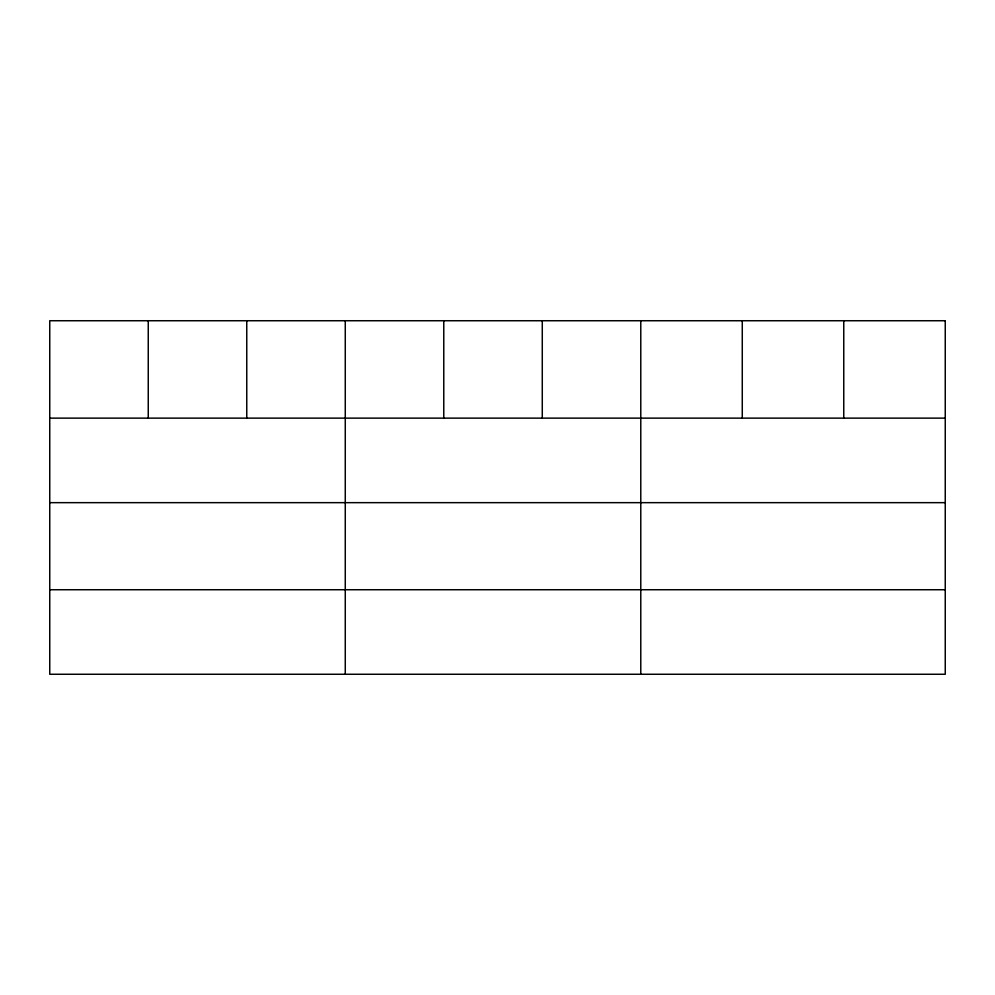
<?xml version="1.0" encoding="UTF-8"?>
<svg xmlns="http://www.w3.org/2000/svg" width="995" height="995" viewBox="0 0 995 995"><rect width="100%" height="100%" fill="white"/><g stroke="black" fill="none" stroke-linecap="round" stroke-linejoin="round"><path stroke-width="1.49" d="M49.75 418.136L945.25 418.136M49.75 502.662L945.25 502.662M49.75 589.736L945.25 589.736M843.76 320.738L843.76 418.136M742.27 320.738L742.27 418.136M640.78 320.738L640.78 674.262M542.275 320.738L542.275 418.136M443.77 320.738L443.77 418.136M345.265 320.738L345.265 674.262M246.76 320.738L246.76 418.136M148.255 320.738L148.255 418.136M945.25 320.738L49.75 320.738L49.75 674.262L945.25 674.262L945.25 320.738"/></g></svg>
